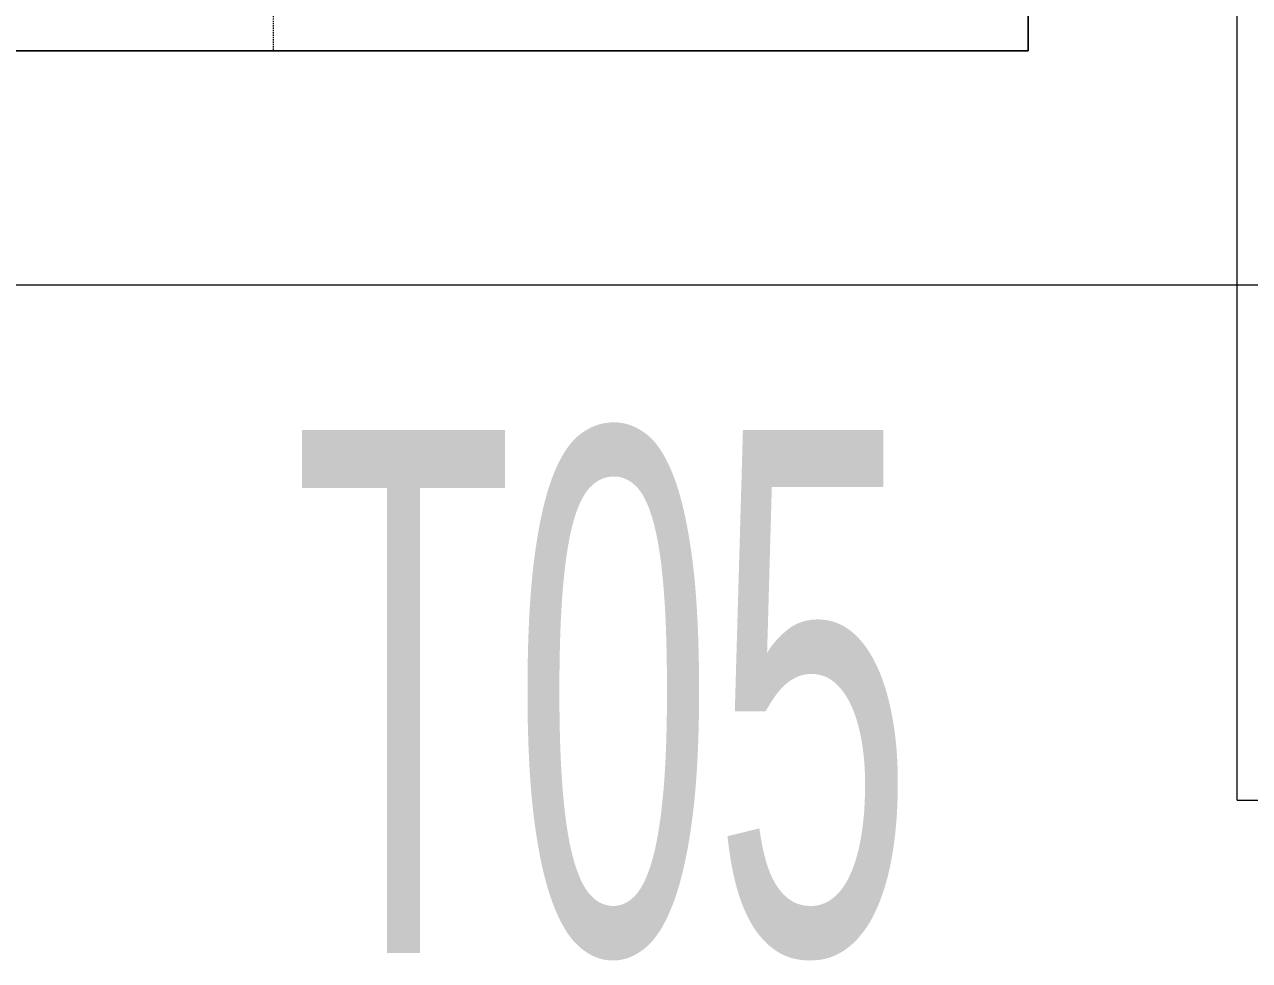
# Model space of a CAD drawing. Extents: x -1907 to 11890, y 0 to 8298.
# Drawn here: x 9728.7 to 9834.1, y 2404.1 to 2484.6 of the extents above; entities that cross this region are included whole.
import ezdxf
from ezdxf.enums import TextEntityAlignment as Align

# ---------------------------------------------------------------- set-up
doc = ezdxf.new("R2010")
doc.units = 0
doc.header["$MEASUREMENT"] = 0
doc.linetypes.add('DOT2', pattern=[0.125, 0, -0.125])
doc.linetypes.add('HIDDEN', pattern=[0.375, 0.25, -0.125])
doc.layers.get('0').update_dxf_attribs({"color": 9, "lineweight": 9})
for name, color, linetype, lineweight in [('05', 9, 'Continuous', 9), ('06D', 9, 'Continuous', 9), ('14', 9, 'Continuous', 9), ('20', 9, 'DOT2', 9), ('21_mahal200', 9, 'Continuous', 9), ('21_mahal200 @ 20', 9, 'Continuous', 9)]:
    doc.layers.add(name, color=color, linetype=linetype, lineweight=lineweight)
doc.styles.add('Arial', font='arial.ttf', dxfattribs={"height": 2.5})
doc.styles.add('MuuM_TEXT-STANDART', font='ARIALN.TTF')

# ---------------------------------------------------------------- blocks, each defined once
blk = doc.blocks.new('p-porsche_mobilya')
for points in [[(0, 0), (0, 140), (65, 140), (65, 95)], [(0, 95), (235, 95), (235, 0), (0, 0)]]:
    blk.add_lwpolyline(points)
blk.add_lwpolyline([(65, 95), (65, 140), (0, 140), (0, 0), (235, 0), (235, 95)], close=True)
at = {"layer": '20', "linetype": 'HIDDEN', "ltscale": 0.2}
blk.add_lwpolyline([(65, 95), (65, 0), (65, 0)], dxfattribs=at)
blk = doc.blocks.new('0a_roomno2')
blk.add_lwpolyline([(0, -5), (30, -5)])
at = {"style": 'Arial'}
blk.add_attdef('ODANO', (0, 1.505), '', height=3, dxfattribs=at)
blk.add_attdef('MEKANADI', text='', height=3, dxfattribs=at).set_placement((0.525, -4.75), align=Align.BOTTOM_LEFT)
at = {"style": 'MuuM_TEXT-STANDART', "width": 0.6}
for tag, p in [('YER01', (15, -7)), ('TAVAN01', (20.625, -7)), ('DUVAR01', (26.25, -7)), ('YER02', (15, -10.375)), ('TAVAN02', (20.625, -10.375)), ('DUVAR02', (26.25, -10.375)), ('YER03', (15, -13.75)), ('TAVAN03', (20.625, -13.75)), ('DUVAR03', (26.25, -13.75))]:
    blk.add_attdef(tag, text='', height=2.25, dxfattribs=at).set_placement(p, align=Align.MIDDLE_CENTER)
at = {"style": 'MuuM_TEXT-STANDART'}
blk.add_attdef('M2', text='', height=2.25, dxfattribs=at).set_placement((1.3231, -7.8046), align=Align.MIDDLE_LEFT)
at = {"style": 'MuuM_TEXT-STANDART', "width": 0.6}
blk.add_attdef('TEMIZTAVANYUKSEKLIGI', text='', height=2.25, dxfattribs=at).set_placement((2.7, -13.1619), align=Align.MIDDLE_LEFT)
blk = doc.blocks.new('*U985')
at = {"layer": '21_mahal200 @ 20'}
ref = blk.add_blockref('0a_roomno2', (9366, 2562.2), dxfattribs=dict(at, xscale=20, yscale=20, zscale=20))
ref.add_attrib('TAVAN01', 'T05', dxfattribs={"layer": '0', "height": 45, "style": 'MuuM_TEXT-STANDART', "width": 0.6}).set_placement((9778.5, 2427.2), align=Align.MIDDLE_CENTER)
blk = doc.blocks.new('P-DOG-PORSCHE')
at = {"layer": '06D'}
blk.add_lwpolyline([(-118, -20), (-2, -20)], dxfattribs=at)
at = {"layer": '14'}
blk.add_lwpolyline([(-118, -20), (-118, -2)], dxfattribs=at)

msp = doc.modelspace()

# ---------------------------------------------------------------- block references
at = {"xscale": -1, "rotation": 270}
msp.add_blockref('P-DOG-PORSCHE', (9853.06, 2535.87), dxfattribs=at)
at = {"layer": '05', "transparency": 33554610, "xscale": -1}
msp.add_blockref('p-porsche_mobilya', (9815.06, 2482.33), dxfattribs=at)
at = {"layer": '21_mahal200', "color": 6}
msp.add_blockref('*U985', (0, 0), dxfattribs=at)

doc.saveas('drawing.dxf')
